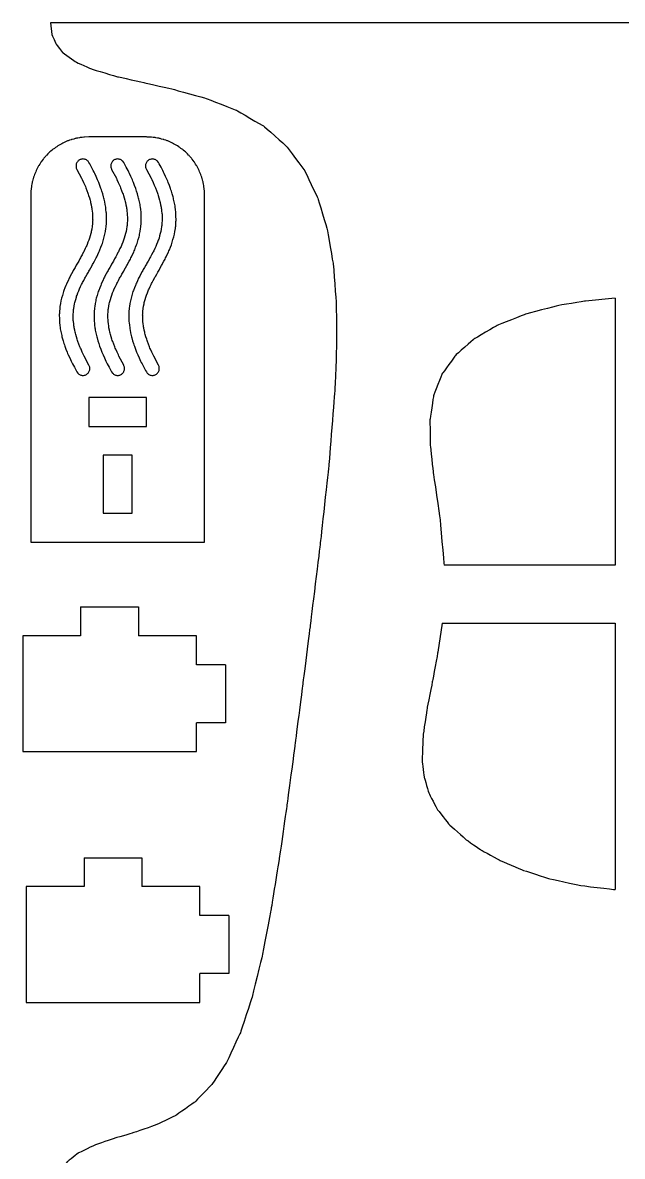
# Model space of a CAD drawing. Header units: centimetres. Extents: x -35.4 to 30.2, y -20.1 to 20.9.
# Drawn here: x 9.19 to 19.54, y 1.33 to 20.92 of the extents above; entities that cross this region are included whole.
import ezdxf

# ---------------------------------------------------------------- set-up
doc = ezdxf.new("R2010")
doc.units = ezdxf.units.CM
doc.header["$MEASUREMENT"] = 0
doc.layers.add('Capa 1', color=7, linetype='Continuous')

msp = doc.modelspace()

# ---------------------------------------------------------------- linework, layer by layer
at = {"layer": 'Capa 1', "color": 1, "lineweight": 25}
for points, knots in [([(9.66697, 20.91947), (9.66697, 20.91947), (9.69244, 20.71479), (9.69244, 20.71479), (9.69244, 20.71479), (9.69244, 20.71479), (9.76416, 20.54525), (9.76416, 20.54525), (9.76416, 20.54525), (9.76416, 20.54525), (9.87539, 20.40533), (9.87539, 20.40533), (9.87539, 20.40533), (9.87539, 20.40533), (10.10279, 20.23992), (10.10279, 20.23992), (10.10279, 20.23992), (10.10279, 20.23992), (10.38636, 20.11436), (10.38636, 20.11436), (10.38636, 20.11436), (10.38636, 20.11436), (10.82362, 19.98606), (10.82362, 19.98606), (10.82362, 19.98606), (10.82362, 19.98606), (11.2986, 19.87814), (11.2986, 19.87814), (11.2986, 19.87814), (11.2986, 19.87814), (11.78456, 19.76885), (11.78456, 19.76885), (11.78456, 19.76885), (11.78456, 19.76885), (12.3526, 19.61187), (12.3526, 19.61187), (12.3526, 19.61187), (12.3526, 19.61187), (12.87877, 19.40567), (12.87877, 19.40567), (12.87877, 19.40567), (12.87877, 19.40567), (13.34457, 19.13445), (13.34457, 19.13445), (13.34457, 19.13445), (13.34457, 19.13445), (13.73877, 18.7882), (13.73877, 18.7882), (13.73877, 18.7882), (13.73877, 18.7882), (14.05634, 18.36162), (14.05634, 18.36162), (14.05634, 18.36162), (14.05634, 18.36162), (14.28335, 17.88968), (14.28335, 17.88968), (14.28335, 17.88968), (14.28335, 17.88968), (14.44626, 17.34781), (14.44626, 17.34781), (14.44626, 17.34781), (14.44626, 17.34781), (14.55012, 16.73934), (14.55012, 16.73934), (14.55012, 16.73934), (14.55012, 16.73934), (14.60152, 16.06924), (14.60152, 16.06924), (14.60152, 16.06924), (14.60152, 16.06924), (14.60791, 15.34364), (14.60791, 15.34364), (14.60791, 15.34364), (14.60791, 15.34364), (14.57725, 14.56972), (14.57725, 14.56972), (14.57725, 14.56972), (14.57725, 14.56972), (14.473, 13.27531), (14.473, 13.27531), (14.473, 13.27531), (14.473, 13.27531), (14.3247, 11.91496), (14.3247, 11.91496), (14.3247, 11.91496), (14.3247, 11.91496), (14.15494, 10.52438), (14.15494, 10.52438), (14.15494, 10.52438), (14.15494, 10.52438), (14.0206, 9.46478), (14.0206, 9.46478), (14.0206, 9.46478), (14.0206, 9.46478), (13.88626, 8.42521), (13.88626, 8.42521), (13.88626, 8.42521), (13.88626, 8.42521), (13.75246, 7.42159), (13.75246, 7.42159), (13.75246, 7.42159), (13.75246, 7.42159), (13.61681, 6.46931), (13.61681, 6.46931), (13.61681, 6.46931), (13.61681, 6.46931), (13.4745, 5.5827), (13.4745, 5.5827), (13.4745, 5.5827), (13.4745, 5.5827), (13.32164, 4.78836), (13.32164, 4.78836), (13.32164, 4.78836), (13.32164, 4.78836), (13.14808, 4.08022), (13.14808, 4.08022), (13.14808, 4.08022), (13.14808, 4.08022), (12.94569, 3.46625), (12.94569, 3.46625), (12.94569, 3.46625), (12.94569, 3.46625), (12.70682, 2.95126), (12.70682, 2.95126), (12.70682, 2.95126), (12.70682, 2.95126), (12.453, 2.56967), (12.453, 2.56967), (12.453, 2.56967), (12.453, 2.56967), (12.16178, 2.2673), (12.16178, 2.2673), (12.16178, 2.2673), (12.16178, 2.2673), (11.83366, 2.03679), (11.83366, 2.03679), (11.83366, 2.03679), (11.83366, 2.03679), (11.47319, 1.86549), (11.47319, 1.86549), (11.47319, 1.86549), (11.47319, 1.86549), (11.08979, 1.73439), (11.08979, 1.73439), (11.08979, 1.73439), (11.08979, 1.73439), (10.76386, 1.63713), (10.76386, 1.63713), (10.76386, 1.63713), (10.76386, 1.63713), (10.44573, 1.52985), (10.44573, 1.52985), (10.44573, 1.52985), (10.44573, 1.52985), (10.15246, 1.38779), (10.15246, 1.38779), (10.15246, 1.38779), (10.15246, 1.38779), (9.96175, 1.24054), (9.96175, 1.24054), (9.96175, 1.24054), (9.96175, 1.24054), (9.80829, 1.04189), (9.80829, 1.04189), (9.80829, 1.04189), (9.80829, 1.04189), (9.73301, 0.87252), (9.73301, 0.87252), (9.73301, 0.87252), (9.73301, 0.87252), (9.68429, 0.6671), (9.68429, 0.6671), (9.68429, 0.6671), (9.68429, 0.6671), (9.66697, 0.41948), (9.66697, 0.41948)], [0, 0, 0, 0, 0.02222222, 0.02222222, 0.02222222, 0.02222223, 0.04444444, 0.04444444, 0.04444444, 0.04444445, 0.06666667, 0.06666667, 0.06666667, 0.06666668, 0.08888889, 0.08888889, 0.08888889, 0.0888889, 0.11111111, 0.11111111, 0.11111111, 0.11111112, 0.13333333, 0.13333333, 0.13333333, 0.13333334, 0.15555556, 0.15555556, 0.15555556, 0.15555557, 0.17777778, 0.17777778, 0.17777778, 0.17777779, 0.2, 0.2, 0.2, 0.20000001, 0.22222222, 0.22222222, 0.22222222, 0.22222223, 0.24444444, 0.24444444, 0.24444444, 0.24444445, 0.26666667, 0.26666667, 0.26666667, 0.26666668, 0.28888889, 0.28888889, 0.28888889, 0.2888889, 0.31111111, 0.31111111, 0.31111111, 0.31111112, 0.33333333, 0.33333333, 0.33333333, 0.33333334, 0.35555556, 0.35555556, 0.35555556, 0.35555557, 0.37777778, 0.37777778, 0.37777778, 0.37777779, 0.4, 0.4, 0.4, 0.40000001, 0.42222222, 0.42222222, 0.42222222, 0.42222223, 0.44444444, 0.44444444, 0.44444444, 0.44444445, 0.46666667, 0.46666667, 0.46666667, 0.46666668, 0.48888889, 0.48888889, 0.48888889, 0.4888889, 0.51111111, 0.51111111, 0.51111111, 0.51111112, 0.53333333, 0.53333333, 0.53333333, 0.53333334, 0.55555556, 0.55555556, 0.55555556, 0.55555557, 0.57777778, 0.57777778, 0.57777778, 0.57777779, 0.6, 0.6, 0.6, 0.60000001, 0.62222222, 0.62222222, 0.62222222, 0.62222223, 0.64444444, 0.64444444, 0.64444444, 0.64444445, 0.66666667, 0.66666667, 0.66666667, 0.66666668, 0.68888889, 0.68888889, 0.68888889, 0.6888889, 0.71111111, 0.71111111, 0.71111111, 0.71111112, 0.73333333, 0.73333333, 0.73333333, 0.73333334, 0.75555556, 0.75555556, 0.75555556, 0.75555557, 0.77777778, 0.77777778, 0.77777778, 0.77777779, 0.8, 0.8, 0.8, 0.80000001, 0.82222222, 0.82222222, 0.82222222, 0.82222223, 0.84444444, 0.84444444, 0.84444444, 0.84444445, 0.86666667, 0.86666667, 0.86666667, 0.86666668, 0.88888889, 0.88888889, 0.88888889, 0.8888889, 0.91111111, 0.91111111, 0.91111111, 0.91111112, 0.93333333, 0.93333333, 0.93333333, 0.93333334, 0.95555556, 0.95555556, 0.95555556, 0.95555557, 1, 1, 1, 1]), ([(10.32693, 18.94397), (10.32693, 18.94397), (10.25221, 18.94119), (10.25221, 18.94119), (10.25221, 18.94119), (10.25221, 18.94119), (10.17788, 18.93279), (10.17788, 18.93279), (10.17788, 18.93279), (10.17788, 18.93279), (10.10439, 18.91889), (10.10439, 18.91889), (10.10439, 18.91889), (10.10439, 18.91889), (10.03218, 18.89956), (10.03218, 18.89956), (10.03218, 18.89956), (10.03218, 18.89956), (9.96159, 18.87486), (9.96159, 18.87486), (9.96159, 18.87486), (9.96159, 18.87486), (9.89305, 18.84495), (9.89305, 18.84495), (9.89305, 18.84495), (9.89305, 18.84495), (9.82693, 18.80999), (9.82693, 18.80999), (9.82693, 18.80999), (9.82693, 18.80999), (9.76361, 18.77019), (9.76361, 18.77019), (9.76361, 18.77019), (9.76361, 18.77019), (9.70343, 18.72581), (9.70343, 18.72581), (9.70343, 18.72581), (9.70343, 18.72581), (9.64674, 18.67703), (9.64674, 18.67703), (9.64674, 18.67703), (9.64674, 18.67703), (9.59389, 18.62414), (9.59389, 18.62414), (9.59389, 18.62414), (9.59389, 18.62414), (9.5451, 18.56745), (9.5451, 18.56745), (9.5451, 18.56745), (9.5451, 18.56745), (9.50069, 18.5073), (9.50069, 18.5073), (9.50069, 18.5073), (9.50069, 18.5073), (9.46089, 18.44398), (9.46089, 18.44398), (9.46089, 18.44398), (9.46089, 18.44398), (9.42597, 18.37787), (9.42597, 18.37787), (9.42597, 18.37787), (9.42597, 18.37787), (9.39605, 18.30933), (9.39605, 18.30933), (9.39605, 18.30933), (9.39605, 18.30933), (9.37136, 18.23873), (9.37136, 18.23873), (9.37136, 18.23873), (9.37136, 18.23873), (9.35199, 18.16649), (9.35199, 18.16649), (9.35199, 18.16649), (9.35199, 18.16649), (9.33809, 18.093), (9.33809, 18.093), (9.33809, 18.093), (9.33809, 18.093), (9.32973, 18.01871), (9.32973, 18.01871), (9.32973, 18.01871), (9.32973, 18.01871), (9.32694, 17.94399), (9.32694, 17.94399)], [0, 0, 0, 0, 0.04545455, 0.04545455, 0.04545455, 0.04545456, 0.09090909, 0.09090909, 0.09090909, 0.0909091, 0.13636364, 0.13636364, 0.13636364, 0.13636365, 0.18181818, 0.18181818, 0.18181818, 0.18181819, 0.22727273, 0.22727273, 0.22727273, 0.22727274, 0.27272727, 0.27272727, 0.27272727, 0.27272728, 0.31818182, 0.31818182, 0.31818182, 0.31818183, 0.36363636, 0.36363636, 0.36363636, 0.36363637, 0.40909091, 0.40909091, 0.40909091, 0.40909092, 0.45454545, 0.45454545, 0.45454545, 0.45454546, 0.5, 0.5, 0.5, 0.50000001, 0.54545455, 0.54545455, 0.54545455, 0.54545456, 0.59090909, 0.59090909, 0.59090909, 0.5909091, 0.63636364, 0.63636364, 0.63636364, 0.63636365, 0.68181818, 0.68181818, 0.68181818, 0.68181819, 0.72727273, 0.72727273, 0.72727273, 0.72727274, 0.77272727, 0.77272727, 0.77272727, 0.77272728, 0.81818182, 0.81818182, 0.81818182, 0.81818183, 0.86363636, 0.86363636, 0.86363636, 0.86363637, 0.90909091, 0.90909091, 0.90909091, 0.90909092, 1, 1, 1, 1]), ([(12.32693, 17.94399), (12.32693, 17.94399), (12.32414, 18.01871), (12.32414, 18.01871), (12.32414, 18.01871), (12.32414, 18.01871), (12.31575, 18.093), (12.31575, 18.093), (12.31575, 18.093), (12.31575, 18.093), (12.30185, 18.16649), (12.30185, 18.16649), (12.30185, 18.16649), (12.30185, 18.16649), (12.28252, 18.23873), (12.28252, 18.23873), (12.28252, 18.23873), (12.28252, 18.23873), (12.25779, 18.30933), (12.25779, 18.30933), (12.25779, 18.30933), (12.25779, 18.30933), (12.22791, 18.37787), (12.22791, 18.37787), (12.22791, 18.37787), (12.22791, 18.37787), (12.19294, 18.44398), (12.19294, 18.44398), (12.19294, 18.44398), (12.19294, 18.44398), (12.15315, 18.5073), (12.15315, 18.5073), (12.15315, 18.5073), (12.15315, 18.5073), (12.10877, 18.56745), (12.10877, 18.56745), (12.10877, 18.56745), (12.10877, 18.56745), (12.05998, 18.62414), (12.05998, 18.62414), (12.05998, 18.62414), (12.05998, 18.62414), (12.0071, 18.67703), (12.0071, 18.67703), (12.0071, 18.67703), (12.0071, 18.67703), (11.95041, 18.72581), (11.95041, 18.72581), (11.95041, 18.72581), (11.95041, 18.72581), (11.89026, 18.77019), (11.89026, 18.77019), (11.89026, 18.77019), (11.89026, 18.77019), (11.82694, 18.80999), (11.82694, 18.80999), (11.82694, 18.80999), (11.82694, 18.80999), (11.76083, 18.84495), (11.76083, 18.84495), (11.76083, 18.84495), (11.76083, 18.84495), (11.69228, 18.87486), (11.69228, 18.87486), (11.69228, 18.87486), (11.69228, 18.87486), (11.62169, 18.89956), (11.62169, 18.89956), (11.62169, 18.89956), (11.62169, 18.89956), (11.54944, 18.91889), (11.54944, 18.91889), (11.54944, 18.91889), (11.54944, 18.91889), (11.47596, 18.93279), (11.47596, 18.93279), (11.47596, 18.93279), (11.47596, 18.93279), (11.40166, 18.94119), (11.40166, 18.94119), (11.40166, 18.94119), (11.40166, 18.94119), (11.32691, 18.94397), (11.32691, 18.94397)], [0, 0, 0, 0, 0.04545455, 0.04545455, 0.04545455, 0.04545456, 0.09090909, 0.09090909, 0.09090909, 0.0909091, 0.13636364, 0.13636364, 0.13636364, 0.13636365, 0.18181818, 0.18181818, 0.18181818, 0.18181819, 0.22727273, 0.22727273, 0.22727273, 0.22727274, 0.27272727, 0.27272727, 0.27272727, 0.27272728, 0.31818182, 0.31818182, 0.31818182, 0.31818183, 0.36363636, 0.36363636, 0.36363636, 0.36363637, 0.40909091, 0.40909091, 0.40909091, 0.40909092, 0.45454545, 0.45454545, 0.45454545, 0.45454546, 0.5, 0.5, 0.5, 0.50000001, 0.54545455, 0.54545455, 0.54545455, 0.54545456, 0.59090909, 0.59090909, 0.59090909, 0.5909091, 0.63636364, 0.63636364, 0.63636364, 0.63636365, 0.68181818, 0.68181818, 0.68181818, 0.68181819, 0.72727273, 0.72727273, 0.72727273, 0.72727274, 0.77272727, 0.77272727, 0.77272727, 0.77272728, 0.81818182, 0.81818182, 0.81818182, 0.81818183, 0.86363636, 0.86363636, 0.86363636, 0.86363637, 0.90909091, 0.90909091, 0.90909091, 0.90909092, 1, 1, 1, 1]), ([(10.33098, 15.00376), (10.33098, 15.00376), (10.2491, 15.15584), (10.2491, 15.15584), (10.2491, 15.15584), (10.2491, 15.15584), (10.18366, 15.29741), (10.18366, 15.29741), (10.18366, 15.29741), (10.18366, 15.29741), (10.13346, 15.429), (10.13346, 15.429), (10.13346, 15.429), (10.13346, 15.429), (10.09716, 15.55127), (10.09716, 15.55127), (10.09716, 15.55127), (10.09716, 15.55127), (10.07346, 15.66494), (10.07346, 15.66494), (10.07346, 15.66494), (10.07346, 15.66494), (10.06097, 15.77095), (10.06097, 15.77095), (10.06097, 15.77095), (10.06097, 15.77095), (10.0585, 15.87022), (10.0585, 15.87022), (10.0585, 15.87022), (10.0585, 15.87022), (10.06488, 15.96392), (10.06488, 15.96392), (10.06488, 15.96392), (10.06488, 15.96392), (10.08552, 16.08213), (10.08552, 16.08213), (10.08552, 16.08213), (10.08552, 16.08213), (10.11819, 16.19481), (10.11819, 16.19481), (10.11819, 16.19481), (10.11819, 16.19481), (10.16105, 16.30407), (10.16105, 16.30407), (10.16105, 16.30407), (10.16105, 16.30407), (10.21231, 16.41159), (10.21231, 16.41159), (10.21231, 16.41159), (10.21231, 16.41159), (10.26978, 16.51884), (10.26978, 16.51884), (10.26978, 16.51884), (10.26978, 16.51884), (10.33112, 16.62721), (10.33112, 16.62721), (10.33112, 16.62721), (10.33112, 16.62721), (10.39395, 16.73816), (10.39395, 16.73816), (10.39395, 16.73816), (10.39395, 16.73816), (10.45544, 16.85331), (10.45544, 16.85331), (10.45544, 16.85331), (10.45544, 16.85331), (10.5127, 16.9742), (10.5127, 16.9742), (10.5127, 16.9742), (10.5127, 16.9742), (10.56269, 17.10244), (10.56269, 17.10244), (10.56269, 17.10244), (10.56269, 17.10244), (10.60206, 17.23935), (10.60206, 17.23935), (10.60206, 17.23935), (10.60206, 17.23935), (10.62742, 17.38593), (10.62742, 17.38593), (10.62742, 17.38593), (10.62742, 17.38593), (10.63529, 17.50256), (10.63529, 17.50256), (10.63529, 17.50256), (10.63529, 17.50256), (10.63229, 17.62511), (10.63229, 17.62511), (10.63229, 17.62511), (10.63229, 17.62511), (10.6173, 17.75377), (10.6173, 17.75377), (10.6173, 17.75377), (10.6173, 17.75377), (10.58943, 17.88888), (10.58943, 17.88888), (10.58943, 17.88888), (10.58943, 17.88888), (10.54777, 18.03077), (10.54777, 18.03077), (10.54777, 18.03077), (10.54777, 18.03077), (10.49146, 18.18003), (10.49146, 18.18003), (10.49146, 18.18003), (10.49146, 18.18003), (10.4196, 18.3373), (10.4196, 18.3373), (10.4196, 18.3373), (10.4196, 18.3373), (10.33127, 18.50325), (10.33127, 18.50325)], [0, 0, 0, 0, 0.03448276, 0.03448276, 0.03448276, 0.03448277, 0.06896552, 0.06896552, 0.06896552, 0.06896553, 0.10344828, 0.10344828, 0.10344828, 0.10344829, 0.13793103, 0.13793103, 0.13793103, 0.13793104, 0.17241379, 0.17241379, 0.17241379, 0.1724138, 0.20689655, 0.20689655, 0.20689655, 0.20689656, 0.24137931, 0.24137931, 0.24137931, 0.24137932, 0.27586207, 0.27586207, 0.27586207, 0.27586208, 0.31034483, 0.31034483, 0.31034483, 0.31034484, 0.34482759, 0.34482759, 0.34482759, 0.3448276, 0.37931034, 0.37931034, 0.37931034, 0.37931035, 0.4137931, 0.4137931, 0.4137931, 0.41379311, 0.44827586, 0.44827586, 0.44827586, 0.44827587, 0.48275862, 0.48275862, 0.48275862, 0.48275863, 0.51724138, 0.51724138, 0.51724138, 0.51724139, 0.55172414, 0.55172414, 0.55172414, 0.55172415, 0.5862069, 0.5862069, 0.5862069, 0.58620691, 0.62068966, 0.62068966, 0.62068966, 0.62068967, 0.65517241, 0.65517241, 0.65517241, 0.65517242, 0.68965517, 0.68965517, 0.68965517, 0.68965518, 0.72413793, 0.72413793, 0.72413793, 0.72413794, 0.75862069, 0.75862069, 0.75862069, 0.7586207, 0.79310345, 0.79310345, 0.79310345, 0.79310346, 0.82758621, 0.82758621, 0.82758621, 0.82758622, 0.86206897, 0.86206897, 0.86206897, 0.86206898, 0.89655172, 0.89655172, 0.89655172, 0.89655173, 0.93103448, 0.93103448, 0.93103448, 0.93103449, 1, 1, 1, 1]), ([(10.33127, 18.50325), (10.33127, 18.50325), (10.31666, 18.52367), (10.31666, 18.52367), (10.31666, 18.52367), (10.31666, 18.52367), (10.2981, 18.54057), (10.2981, 18.54057), (10.2981, 18.54057), (10.2981, 18.54057), (10.27648, 18.55327), (10.27648, 18.55327), (10.27648, 18.55327), (10.27648, 18.55327), (10.25267, 18.56117), (10.25267, 18.56117), (10.25267, 18.56117), (10.25267, 18.56117), (10.22776, 18.56396), (10.22776, 18.56396), (10.22776, 18.56396), (10.22776, 18.56396), (10.20278, 18.56153), (10.20278, 18.56153), (10.20278, 18.56153), (10.20278, 18.56153), (10.17887, 18.55394), (10.17887, 18.55394), (10.17887, 18.55394), (10.17887, 18.55394), (10.15706, 18.54152), (10.15706, 18.54152), (10.15706, 18.54152), (10.15706, 18.54152), (10.1383, 18.52487), (10.1383, 18.52487), (10.1383, 18.52487), (10.1383, 18.52487), (10.12341, 18.50469), (10.12341, 18.50469), (10.12341, 18.50469), (10.12341, 18.50469), (10.11304, 18.48183), (10.11304, 18.48183), (10.11304, 18.48183), (10.11304, 18.48183), (10.10768, 18.45732), (10.10768, 18.45732), (10.10768, 18.45732), (10.10768, 18.45732), (10.1075, 18.43223), (10.1075, 18.43223), (10.1075, 18.43223), (10.1075, 18.43223), (10.11254, 18.40768), (10.11254, 18.40768), (10.11254, 18.40768), (10.11254, 18.40768), (10.1226, 18.38468), (10.1226, 18.38468)], [0, 0, 0, 0, 0.0625, 0.0625, 0.0625, 0.06250001, 0.125, 0.125, 0.125, 0.12500001, 0.1875, 0.1875, 0.1875, 0.18750001, 0.25, 0.25, 0.25, 0.25000001, 0.3125, 0.3125, 0.3125, 0.31250001, 0.375, 0.375, 0.375, 0.37500001, 0.4375, 0.4375, 0.4375, 0.43750001, 0.5, 0.5, 0.5, 0.50000001, 0.5625, 0.5625, 0.5625, 0.56250001, 0.625, 0.625, 0.625, 0.62500001, 0.6875, 0.6875, 0.6875, 0.68750001, 0.75, 0.75, 0.75, 0.75000001, 0.8125, 0.8125, 0.8125, 0.81250001, 0.875, 0.875, 0.875, 0.87500001, 1, 1, 1, 1]), ([(10.93099, 15.00376), (10.93099, 15.00376), (10.84911, 15.15584), (10.84911, 15.15584), (10.84911, 15.15584), (10.84911, 15.15584), (10.78367, 15.29741), (10.78367, 15.29741), (10.78367, 15.29741), (10.78367, 15.29741), (10.73347, 15.429), (10.73347, 15.429), (10.73347, 15.429), (10.73347, 15.429), (10.69717, 15.55127), (10.69717, 15.55127), (10.69717, 15.55127), (10.69717, 15.55127), (10.67346, 15.66494), (10.67346, 15.66494), (10.67346, 15.66494), (10.67346, 15.66494), (10.66097, 15.77095), (10.66097, 15.77095), (10.66097, 15.77095), (10.66097, 15.77095), (10.6585, 15.87022), (10.6585, 15.87022), (10.6585, 15.87022), (10.6585, 15.87022), (10.66489, 15.96392), (10.66489, 15.96392), (10.66489, 15.96392), (10.66489, 15.96392), (10.68553, 16.08213), (10.68553, 16.08213), (10.68553, 16.08213), (10.68553, 16.08213), (10.71816, 16.19481), (10.71816, 16.19481), (10.71816, 16.19481), (10.71816, 16.19481), (10.76106, 16.30407), (10.76106, 16.30407), (10.76106, 16.30407), (10.76106, 16.30407), (10.81231, 16.41159), (10.81231, 16.41159), (10.81231, 16.41159), (10.81231, 16.41159), (10.86978, 16.51884), (10.86978, 16.51884), (10.86978, 16.51884), (10.86978, 16.51884), (10.93113, 16.62721), (10.93113, 16.62721), (10.93113, 16.62721), (10.93113, 16.62721), (10.99396, 16.73816), (10.99396, 16.73816), (10.99396, 16.73816), (10.99396, 16.73816), (11.05545, 16.85331), (11.05545, 16.85331), (11.05545, 16.85331), (11.05545, 16.85331), (11.1127, 16.9742), (11.1127, 16.9742), (11.1127, 16.9742), (11.1127, 16.9742), (11.16269, 17.10244), (11.16269, 17.10244), (11.16269, 17.10244), (11.16269, 17.10244), (11.20206, 17.23935), (11.20206, 17.23935), (11.20206, 17.23935), (11.20206, 17.23935), (11.22739, 17.38593), (11.22739, 17.38593), (11.22739, 17.38593), (11.22739, 17.38593), (11.23529, 17.50256), (11.23529, 17.50256), (11.23529, 17.50256), (11.23529, 17.50256), (11.23226, 17.62511), (11.23226, 17.62511), (11.23226, 17.62511), (11.23226, 17.62511), (11.2173, 17.75377), (11.2173, 17.75377), (11.2173, 17.75377), (11.2173, 17.75377), (11.18943, 17.88888), (11.18943, 17.88888), (11.18943, 17.88888), (11.18943, 17.88888), (11.14777, 18.03077), (11.14777, 18.03077), (11.14777, 18.03077), (11.14777, 18.03077), (11.09147, 18.18003), (11.09147, 18.18003), (11.09147, 18.18003), (11.09147, 18.18003), (11.01961, 18.3373), (11.01961, 18.3373), (11.01961, 18.3373), (11.01961, 18.3373), (10.93127, 18.50325), (10.93127, 18.50325)], [0, 0, 0, 0, 0.03448276, 0.03448276, 0.03448276, 0.03448277, 0.06896552, 0.06896552, 0.06896552, 0.06896553, 0.10344828, 0.10344828, 0.10344828, 0.10344829, 0.13793103, 0.13793103, 0.13793103, 0.13793104, 0.17241379, 0.17241379, 0.17241379, 0.1724138, 0.20689655, 0.20689655, 0.20689655, 0.20689656, 0.24137931, 0.24137931, 0.24137931, 0.24137932, 0.27586207, 0.27586207, 0.27586207, 0.27586208, 0.31034483, 0.31034483, 0.31034483, 0.31034484, 0.34482759, 0.34482759, 0.34482759, 0.3448276, 0.37931034, 0.37931034, 0.37931034, 0.37931035, 0.4137931, 0.4137931, 0.4137931, 0.41379311, 0.44827586, 0.44827586, 0.44827586, 0.44827587, 0.48275862, 0.48275862, 0.48275862, 0.48275863, 0.51724138, 0.51724138, 0.51724138, 0.51724139, 0.55172414, 0.55172414, 0.55172414, 0.55172415, 0.5862069, 0.5862069, 0.5862069, 0.58620691, 0.62068966, 0.62068966, 0.62068966, 0.62068967, 0.65517241, 0.65517241, 0.65517241, 0.65517242, 0.68965517, 0.68965517, 0.68965517, 0.68965518, 0.72413793, 0.72413793, 0.72413793, 0.72413794, 0.75862069, 0.75862069, 0.75862069, 0.7586207, 0.79310345, 0.79310345, 0.79310345, 0.79310346, 0.82758621, 0.82758621, 0.82758621, 0.82758622, 0.86206897, 0.86206897, 0.86206897, 0.86206898, 0.89655172, 0.89655172, 0.89655172, 0.89655173, 0.93103448, 0.93103448, 0.93103448, 0.93103449, 1, 1, 1, 1]), ([(10.93127, 18.50325), (10.93127, 18.50325), (10.91667, 18.52367), (10.91667, 18.52367), (10.91667, 18.52367), (10.91667, 18.52367), (10.89811, 18.54057), (10.89811, 18.54057), (10.89811, 18.54057), (10.89811, 18.54057), (10.87648, 18.55327), (10.87648, 18.55327), (10.87648, 18.55327), (10.87648, 18.55327), (10.85267, 18.56117), (10.85267, 18.56117), (10.85267, 18.56117), (10.85267, 18.56117), (10.82773, 18.56396), (10.82773, 18.56396), (10.82773, 18.56396), (10.82773, 18.56396), (10.80279, 18.56153), (10.80279, 18.56153), (10.80279, 18.56153), (10.80279, 18.56153), (10.77887, 18.55394), (10.77887, 18.55394), (10.77887, 18.55394), (10.77887, 18.55394), (10.75707, 18.54152), (10.75707, 18.54152), (10.75707, 18.54152), (10.75707, 18.54152), (10.7383, 18.52487), (10.7383, 18.52487), (10.7383, 18.52487), (10.7383, 18.52487), (10.72341, 18.50469), (10.72341, 18.50469), (10.72341, 18.50469), (10.72341, 18.50469), (10.71304, 18.48183), (10.71304, 18.48183), (10.71304, 18.48183), (10.71304, 18.48183), (10.70768, 18.45732), (10.70768, 18.45732), (10.70768, 18.45732), (10.70768, 18.45732), (10.7075, 18.43223), (10.7075, 18.43223), (10.7075, 18.43223), (10.7075, 18.43223), (10.71255, 18.40768), (10.71255, 18.40768), (10.71255, 18.40768), (10.71255, 18.40768), (10.7226, 18.38468), (10.7226, 18.38468)], [0, 0, 0, 0, 0.0625, 0.0625, 0.0625, 0.06250001, 0.125, 0.125, 0.125, 0.12500001, 0.1875, 0.1875, 0.1875, 0.18750001, 0.25, 0.25, 0.25, 0.25000001, 0.3125, 0.3125, 0.3125, 0.31250001, 0.375, 0.375, 0.375, 0.37500001, 0.4375, 0.4375, 0.4375, 0.43750001, 0.5, 0.5, 0.5, 0.50000001, 0.5625, 0.5625, 0.5625, 0.56250001, 0.625, 0.625, 0.625, 0.62500001, 0.6875, 0.6875, 0.6875, 0.68750001, 0.75, 0.75, 0.75, 0.75000001, 0.8125, 0.8125, 0.8125, 0.81250001, 0.875, 0.875, 0.875, 0.87500001, 1, 1, 1, 1]), ([(11.53096, 15.00376), (11.53096, 15.00376), (11.44908, 15.15584), (11.44908, 15.15584), (11.44908, 15.15584), (11.44908, 15.15584), (11.38367, 15.29741), (11.38367, 15.29741), (11.38367, 15.29741), (11.38367, 15.29741), (11.33347, 15.429), (11.33347, 15.429), (11.33347, 15.429), (11.33347, 15.429), (11.29717, 15.55127), (11.29717, 15.55127), (11.29717, 15.55127), (11.29717, 15.55127), (11.27343, 15.66494), (11.27343, 15.66494), (11.27343, 15.66494), (11.27343, 15.66494), (11.26098, 15.77095), (11.26098, 15.77095), (11.26098, 15.77095), (11.26098, 15.77095), (11.25851, 15.87022), (11.25851, 15.87022), (11.25851, 15.87022), (11.25851, 15.87022), (11.26489, 15.96392), (11.26489, 15.96392), (11.26489, 15.96392), (11.26489, 15.96392), (11.28553, 16.08213), (11.28553, 16.08213), (11.28553, 16.08213), (11.28553, 16.08213), (11.31816, 16.19481), (11.31816, 16.19481), (11.31816, 16.19481), (11.31816, 16.19481), (11.36106, 16.30407), (11.36106, 16.30407), (11.36106, 16.30407), (11.36106, 16.30407), (11.41232, 16.41159), (11.41232, 16.41159), (11.41232, 16.41159), (11.41232, 16.41159), (11.46979, 16.51884), (11.46979, 16.51884), (11.46979, 16.51884), (11.46979, 16.51884), (11.5311, 16.62721), (11.5311, 16.62721), (11.5311, 16.62721), (11.5311, 16.62721), (11.59396, 16.73816), (11.59396, 16.73816), (11.59396, 16.73816), (11.59396, 16.73816), (11.65545, 16.85331), (11.65545, 16.85331), (11.65545, 16.85331), (11.65545, 16.85331), (11.71271, 16.9742), (11.71271, 16.9742), (11.71271, 16.9742), (11.71271, 16.9742), (11.7627, 17.10244), (11.7627, 17.10244), (11.7627, 17.10244), (11.7627, 17.10244), (11.80207, 17.23935), (11.80207, 17.23935), (11.80207, 17.23935), (11.80207, 17.23935), (11.8274, 17.38593), (11.8274, 17.38593), (11.8274, 17.38593), (11.8274, 17.38593), (11.83526, 17.50256), (11.83526, 17.50256), (11.83526, 17.50256), (11.83526, 17.50256), (11.83226, 17.62511), (11.83226, 17.62511), (11.83226, 17.62511), (11.83226, 17.62511), (11.81731, 17.75377), (11.81731, 17.75377), (11.81731, 17.75377), (11.81731, 17.75377), (11.78944, 17.88888), (11.78944, 17.88888), (11.78944, 17.88888), (11.78944, 17.88888), (11.74777, 18.03077), (11.74777, 18.03077), (11.74777, 18.03077), (11.74777, 18.03077), (11.69147, 18.18003), (11.69147, 18.18003), (11.69147, 18.18003), (11.69147, 18.18003), (11.61961, 18.3373), (11.61961, 18.3373), (11.61961, 18.3373), (11.61961, 18.3373), (11.53124, 18.50325), (11.53124, 18.50325)], [0, 0, 0, 0, 0.03448276, 0.03448276, 0.03448276, 0.03448277, 0.06896552, 0.06896552, 0.06896552, 0.06896553, 0.10344828, 0.10344828, 0.10344828, 0.10344829, 0.13793103, 0.13793103, 0.13793103, 0.13793104, 0.17241379, 0.17241379, 0.17241379, 0.1724138, 0.20689655, 0.20689655, 0.20689655, 0.20689656, 0.24137931, 0.24137931, 0.24137931, 0.24137932, 0.27586207, 0.27586207, 0.27586207, 0.27586208, 0.31034483, 0.31034483, 0.31034483, 0.31034484, 0.34482759, 0.34482759, 0.34482759, 0.3448276, 0.37931034, 0.37931034, 0.37931034, 0.37931035, 0.4137931, 0.4137931, 0.4137931, 0.41379311, 0.44827586, 0.44827586, 0.44827586, 0.44827587, 0.48275862, 0.48275862, 0.48275862, 0.48275863, 0.51724138, 0.51724138, 0.51724138, 0.51724139, 0.55172414, 0.55172414, 0.55172414, 0.55172415, 0.5862069, 0.5862069, 0.5862069, 0.58620691, 0.62068966, 0.62068966, 0.62068966, 0.62068967, 0.65517241, 0.65517241, 0.65517241, 0.65517242, 0.68965517, 0.68965517, 0.68965517, 0.68965518, 0.72413793, 0.72413793, 0.72413793, 0.72413794, 0.75862069, 0.75862069, 0.75862069, 0.7586207, 0.79310345, 0.79310345, 0.79310345, 0.79310346, 0.82758621, 0.82758621, 0.82758621, 0.82758622, 0.86206897, 0.86206897, 0.86206897, 0.86206898, 0.89655172, 0.89655172, 0.89655172, 0.89655173, 0.93103448, 0.93103448, 0.93103448, 0.93103449, 1, 1, 1, 1]), ([(11.53124, 18.50325), (11.53124, 18.50325), (11.51663, 18.52367), (11.51663, 18.52367), (11.51663, 18.52367), (11.51663, 18.52367), (11.49811, 18.54057), (11.49811, 18.54057), (11.49811, 18.54057), (11.49811, 18.54057), (11.47649, 18.55327), (11.47649, 18.55327), (11.47649, 18.55327), (11.47649, 18.55327), (11.45268, 18.56117), (11.45268, 18.56117), (11.45268, 18.56117), (11.45268, 18.56117), (11.42773, 18.56396), (11.42773, 18.56396), (11.42773, 18.56396), (11.42773, 18.56396), (11.40279, 18.56153), (11.40279, 18.56153), (11.40279, 18.56153), (11.40279, 18.56153), (11.37887, 18.55394), (11.37887, 18.55394), (11.37887, 18.55394), (11.37887, 18.55394), (11.35704, 18.54152), (11.35704, 18.54152), (11.35704, 18.54152), (11.35704, 18.54152), (11.33831, 18.52487), (11.33831, 18.52487), (11.33831, 18.52487), (11.33831, 18.52487), (11.32342, 18.50469), (11.32342, 18.50469), (11.32342, 18.50469), (11.32342, 18.50469), (11.31305, 18.48183), (11.31305, 18.48183), (11.31305, 18.48183), (11.31305, 18.48183), (11.30768, 18.45732), (11.30768, 18.45732), (11.30768, 18.45732), (11.30768, 18.45732), (11.30751, 18.43223), (11.30751, 18.43223), (11.30751, 18.43223), (11.30751, 18.43223), (11.31255, 18.40768), (11.31255, 18.40768), (11.31255, 18.40768), (11.31255, 18.40768), (11.32261, 18.38468), (11.32261, 18.38468)], [0, 0, 0, 0, 0.0625, 0.0625, 0.0625, 0.06250001, 0.125, 0.125, 0.125, 0.12500001, 0.1875, 0.1875, 0.1875, 0.18750001, 0.25, 0.25, 0.25, 0.25000001, 0.3125, 0.3125, 0.3125, 0.31250001, 0.375, 0.375, 0.375, 0.37500001, 0.4375, 0.4375, 0.4375, 0.43750001, 0.5, 0.5, 0.5, 0.50000001, 0.5625, 0.5625, 0.5625, 0.56250001, 0.625, 0.625, 0.625, 0.62500001, 0.6875, 0.6875, 0.6875, 0.68750001, 0.75, 0.75, 0.75, 0.75000001, 0.8125, 0.8125, 0.8125, 0.81250001, 0.875, 0.875, 0.875, 0.87500001, 1, 1, 1, 1]), ([(10.1226, 18.38468), (10.1226, 18.38468), (10.20451, 18.23083), (10.20451, 18.23083), (10.20451, 18.23083), (10.20451, 18.23083), (10.26999, 18.08757), (10.26999, 18.08757), (10.26999, 18.08757), (10.26999, 18.08757), (10.32026, 17.9544), (10.32026, 17.9544), (10.32026, 17.9544), (10.32026, 17.9544), (10.3566, 17.83064), (10.3566, 17.83064), (10.3566, 17.83064), (10.3566, 17.83064), (10.38037, 17.71557), (10.38037, 17.71557), (10.38037, 17.71557), (10.38037, 17.71557), (10.39286, 17.60829), (10.39286, 17.60829), (10.39286, 17.60829), (10.39286, 17.60829), (10.39537, 17.50781), (10.39537, 17.50781), (10.39537, 17.50781), (10.39537, 17.50781), (10.38895, 17.41306), (10.38895, 17.41306), (10.38895, 17.41306), (10.38895, 17.41306), (10.36827, 17.29368), (10.36827, 17.29368), (10.36827, 17.29368), (10.36827, 17.29368), (10.33561, 17.18005), (10.33561, 17.18005), (10.33561, 17.18005), (10.33561, 17.18005), (10.29271, 17.07009), (10.29271, 17.07009), (10.29271, 17.07009), (10.29271, 17.07009), (10.24145, 16.96214), (10.24145, 16.96214), (10.24145, 16.96214), (10.24145, 16.96214), (10.18402, 16.85468), (10.18402, 16.85468), (10.18402, 16.85468), (10.18402, 16.85468), (10.12274, 16.74627), (10.12274, 16.74627), (10.12274, 16.74627), (10.12274, 16.74627), (10.05994, 16.6355), (10.05994, 16.6355), (10.05994, 16.6355), (10.05994, 16.6355), (9.99846, 16.52074), (9.99846, 16.52074), (9.99846, 16.52074), (9.99846, 16.52074), (9.94123, 16.40037), (9.94123, 16.40037), (9.94123, 16.40037), (9.94123, 16.40037), (9.89125, 16.27288), (9.89125, 16.27288), (9.89125, 16.27288), (9.89125, 16.27288), (9.85184, 16.13685), (9.85184, 16.13685), (9.85184, 16.13685), (9.85184, 16.13685), (9.82648, 15.99129), (9.82648, 15.99129), (9.82648, 15.99129), (9.82648, 15.99129), (9.81857, 15.87555), (9.81857, 15.87555), (9.81857, 15.87555), (9.81857, 15.87555), (9.82157, 15.75394), (9.82157, 15.75394), (9.82157, 15.75394), (9.82157, 15.75394), (9.83657, 15.62634), (9.83657, 15.62634), (9.83657, 15.62634), (9.83657, 15.62634), (9.86451, 15.49247), (9.86451, 15.49247), (9.86451, 15.49247), (9.86451, 15.49247), (9.9062, 15.35188), (9.9062, 15.35188), (9.9062, 15.35188), (9.9062, 15.35188), (9.96254, 15.2041), (9.96254, 15.2041), (9.96254, 15.2041), (9.96254, 15.2041), (10.03447, 15.04842), (10.03447, 15.04842), (10.03447, 15.04842), (10.03447, 15.04842), (10.12288, 14.88421), (10.12288, 14.88421)], [0, 0, 0, 0, 0.03448276, 0.03448276, 0.03448276, 0.03448277, 0.06896552, 0.06896552, 0.06896552, 0.06896553, 0.10344828, 0.10344828, 0.10344828, 0.10344829, 0.13793103, 0.13793103, 0.13793103, 0.13793104, 0.17241379, 0.17241379, 0.17241379, 0.1724138, 0.20689655, 0.20689655, 0.20689655, 0.20689656, 0.24137931, 0.24137931, 0.24137931, 0.24137932, 0.27586207, 0.27586207, 0.27586207, 0.27586208, 0.31034483, 0.31034483, 0.31034483, 0.31034484, 0.34482759, 0.34482759, 0.34482759, 0.3448276, 0.37931034, 0.37931034, 0.37931034, 0.37931035, 0.4137931, 0.4137931, 0.4137931, 0.41379311, 0.44827586, 0.44827586, 0.44827586, 0.44827587, 0.48275862, 0.48275862, 0.48275862, 0.48275863, 0.51724138, 0.51724138, 0.51724138, 0.51724139, 0.55172414, 0.55172414, 0.55172414, 0.55172415, 0.5862069, 0.5862069, 0.5862069, 0.58620691, 0.62068966, 0.62068966, 0.62068966, 0.62068967, 0.65517241, 0.65517241, 0.65517241, 0.65517242, 0.68965517, 0.68965517, 0.68965517, 0.68965518, 0.72413793, 0.72413793, 0.72413793, 0.72413794, 0.75862069, 0.75862069, 0.75862069, 0.7586207, 0.79310345, 0.79310345, 0.79310345, 0.79310346, 0.82758621, 0.82758621, 0.82758621, 0.82758622, 0.86206897, 0.86206897, 0.86206897, 0.86206898, 0.89655172, 0.89655172, 0.89655172, 0.89655173, 0.93103448, 0.93103448, 0.93103448, 0.93103449, 1, 1, 1, 1]), ([(10.7226, 18.38468), (10.7226, 18.38468), (10.80452, 18.23083), (10.80452, 18.23083), (10.80452, 18.23083), (10.80452, 18.23083), (10.86999, 18.08757), (10.86999, 18.08757), (10.86999, 18.08757), (10.86999, 18.08757), (10.92026, 17.9544), (10.92026, 17.9544), (10.92026, 17.9544), (10.92026, 17.9544), (10.9566, 17.83064), (10.9566, 17.83064), (10.9566, 17.83064), (10.9566, 17.83064), (10.98038, 17.71557), (10.98038, 17.71557), (10.98038, 17.71557), (10.98038, 17.71557), (10.99287, 17.60829), (10.99287, 17.60829), (10.99287, 17.60829), (10.99287, 17.60829), (10.99537, 17.50781), (10.99537, 17.50781), (10.99537, 17.50781), (10.99537, 17.50781), (10.98895, 17.41306), (10.98895, 17.41306), (10.98895, 17.41306), (10.98895, 17.41306), (10.96828, 17.29368), (10.96828, 17.29368), (10.96828, 17.29368), (10.96828, 17.29368), (10.93561, 17.18005), (10.93561, 17.18005), (10.93561, 17.18005), (10.93561, 17.18005), (10.89271, 17.07009), (10.89271, 17.07009), (10.89271, 17.07009), (10.89271, 17.07009), (10.84145, 16.96214), (10.84145, 16.96214), (10.84145, 16.96214), (10.84145, 16.96214), (10.78402, 16.85468), (10.78402, 16.85468), (10.78402, 16.85468), (10.78402, 16.85468), (10.72274, 16.74627), (10.72274, 16.74627), (10.72274, 16.74627), (10.72274, 16.74627), (10.65995, 16.6355), (10.65995, 16.6355), (10.65995, 16.6355), (10.65995, 16.6355), (10.59846, 16.52074), (10.59846, 16.52074), (10.59846, 16.52074), (10.59846, 16.52074), (10.54124, 16.40037), (10.54124, 16.40037), (10.54124, 16.40037), (10.54124, 16.40037), (10.49122, 16.27288), (10.49122, 16.27288), (10.49122, 16.27288), (10.49122, 16.27288), (10.45185, 16.13685), (10.45185, 16.13685), (10.45185, 16.13685), (10.45185, 16.13685), (10.42645, 15.99129), (10.42645, 15.99129), (10.42645, 15.99129), (10.42645, 15.99129), (10.41858, 15.87555), (10.41858, 15.87555), (10.41858, 15.87555), (10.41858, 15.87555), (10.42158, 15.75394), (10.42158, 15.75394), (10.42158, 15.75394), (10.42158, 15.75394), (10.43657, 15.62634), (10.43657, 15.62634), (10.43657, 15.62634), (10.43657, 15.62634), (10.46451, 15.49247), (10.46451, 15.49247), (10.46451, 15.49247), (10.46451, 15.49247), (10.50621, 15.35188), (10.50621, 15.35188), (10.50621, 15.35188), (10.50621, 15.35188), (10.56255, 15.2041), (10.56255, 15.2041), (10.56255, 15.2041), (10.56255, 15.2041), (10.63448, 15.04842), (10.63448, 15.04842), (10.63448, 15.04842), (10.63448, 15.04842), (10.72288, 14.88421), (10.72288, 14.88421)], [0, 0, 0, 0, 0.03448276, 0.03448276, 0.03448276, 0.03448277, 0.06896552, 0.06896552, 0.06896552, 0.06896553, 0.10344828, 0.10344828, 0.10344828, 0.10344829, 0.13793103, 0.13793103, 0.13793103, 0.13793104, 0.17241379, 0.17241379, 0.17241379, 0.1724138, 0.20689655, 0.20689655, 0.20689655, 0.20689656, 0.24137931, 0.24137931, 0.24137931, 0.24137932, 0.27586207, 0.27586207, 0.27586207, 0.27586208, 0.31034483, 0.31034483, 0.31034483, 0.31034484, 0.34482759, 0.34482759, 0.34482759, 0.3448276, 0.37931034, 0.37931034, 0.37931034, 0.37931035, 0.4137931, 0.4137931, 0.4137931, 0.41379311, 0.44827586, 0.44827586, 0.44827586, 0.44827587, 0.48275862, 0.48275862, 0.48275862, 0.48275863, 0.51724138, 0.51724138, 0.51724138, 0.51724139, 0.55172414, 0.55172414, 0.55172414, 0.55172415, 0.5862069, 0.5862069, 0.5862069, 0.58620691, 0.62068966, 0.62068966, 0.62068966, 0.62068967, 0.65517241, 0.65517241, 0.65517241, 0.65517242, 0.68965517, 0.68965517, 0.68965517, 0.68965518, 0.72413793, 0.72413793, 0.72413793, 0.72413794, 0.75862069, 0.75862069, 0.75862069, 0.7586207, 0.79310345, 0.79310345, 0.79310345, 0.79310346, 0.82758621, 0.82758621, 0.82758621, 0.82758622, 0.86206897, 0.86206897, 0.86206897, 0.86206898, 0.89655172, 0.89655172, 0.89655172, 0.89655173, 0.93103448, 0.93103448, 0.93103448, 0.93103449, 1, 1, 1, 1]), ([(11.32261, 18.38468), (11.32261, 18.38468), (11.40452, 18.23083), (11.40452, 18.23083), (11.40452, 18.23083), (11.40452, 18.23083), (11.47, 18.08757), (11.47, 18.08757), (11.47, 18.08757), (11.47, 18.08757), (11.52027, 17.9544), (11.52027, 17.9544), (11.52027, 17.9544), (11.52027, 17.9544), (11.5566, 17.83064), (11.5566, 17.83064), (11.5566, 17.83064), (11.5566, 17.83064), (11.58038, 17.71557), (11.58038, 17.71557), (11.58038, 17.71557), (11.58038, 17.71557), (11.59287, 17.60829), (11.59287, 17.60829), (11.59287, 17.60829), (11.59287, 17.60829), (11.59534, 17.50781), (11.59534, 17.50781), (11.59534, 17.50781), (11.59534, 17.50781), (11.58895, 17.41306), (11.58895, 17.41306), (11.58895, 17.41306), (11.58895, 17.41306), (11.56828, 17.29368), (11.56828, 17.29368), (11.56828, 17.29368), (11.56828, 17.29368), (11.53558, 17.18005), (11.53558, 17.18005), (11.53558, 17.18005), (11.53558, 17.18005), (11.49272, 17.07009), (11.49272, 17.07009), (11.49272, 17.07009), (11.49272, 17.07009), (11.44146, 16.96214), (11.44146, 16.96214), (11.44146, 16.96214), (11.44146, 16.96214), (11.38403, 16.85468), (11.38403, 16.85468), (11.38403, 16.85468), (11.38403, 16.85468), (11.32275, 16.74627), (11.32275, 16.74627), (11.32275, 16.74627), (11.32275, 16.74627), (11.25995, 16.6355), (11.25995, 16.6355), (11.25995, 16.6355), (11.25995, 16.6355), (11.19846, 16.52074), (11.19846, 16.52074), (11.19846, 16.52074), (11.19846, 16.52074), (11.14124, 16.40037), (11.14124, 16.40037), (11.14124, 16.40037), (11.14124, 16.40037), (11.09122, 16.27288), (11.09122, 16.27288), (11.09122, 16.27288), (11.09122, 16.27288), (11.05185, 16.13685), (11.05185, 16.13685), (11.05185, 16.13685), (11.05185, 16.13685), (11.02645, 15.99129), (11.02645, 15.99129), (11.02645, 15.99129), (11.02645, 15.99129), (11.01858, 15.87555), (11.01858, 15.87555), (11.01858, 15.87555), (11.01858, 15.87555), (11.02158, 15.75394), (11.02158, 15.75394), (11.02158, 15.75394), (11.02158, 15.75394), (11.03657, 15.62634), (11.03657, 15.62634), (11.03657, 15.62634), (11.03657, 15.62634), (11.06448, 15.49247), (11.06448, 15.49247), (11.06448, 15.49247), (11.06448, 15.49247), (11.10618, 15.35188), (11.10618, 15.35188), (11.10618, 15.35188), (11.10618, 15.35188), (11.16255, 15.2041), (11.16255, 15.2041), (11.16255, 15.2041), (11.16255, 15.2041), (11.23448, 15.04842), (11.23448, 15.04842), (11.23448, 15.04842), (11.23448, 15.04842), (11.32289, 14.88421), (11.32289, 14.88421)], [0, 0, 0, 0, 0.03448276, 0.03448276, 0.03448276, 0.03448277, 0.06896552, 0.06896552, 0.06896552, 0.06896553, 0.10344828, 0.10344828, 0.10344828, 0.10344829, 0.13793103, 0.13793103, 0.13793103, 0.13793104, 0.17241379, 0.17241379, 0.17241379, 0.1724138, 0.20689655, 0.20689655, 0.20689655, 0.20689656, 0.24137931, 0.24137931, 0.24137931, 0.24137932, 0.27586207, 0.27586207, 0.27586207, 0.27586208, 0.31034483, 0.31034483, 0.31034483, 0.31034484, 0.34482759, 0.34482759, 0.34482759, 0.3448276, 0.37931034, 0.37931034, 0.37931034, 0.37931035, 0.4137931, 0.4137931, 0.4137931, 0.41379311, 0.44827586, 0.44827586, 0.44827586, 0.44827587, 0.48275862, 0.48275862, 0.48275862, 0.48275863, 0.51724138, 0.51724138, 0.51724138, 0.51724139, 0.55172414, 0.55172414, 0.55172414, 0.55172415, 0.5862069, 0.5862069, 0.5862069, 0.58620691, 0.62068966, 0.62068966, 0.62068966, 0.62068967, 0.65517241, 0.65517241, 0.65517241, 0.65517242, 0.68965517, 0.68965517, 0.68965517, 0.68965518, 0.72413793, 0.72413793, 0.72413793, 0.72413794, 0.75862069, 0.75862069, 0.75862069, 0.7586207, 0.79310345, 0.79310345, 0.79310345, 0.79310346, 0.82758621, 0.82758621, 0.82758621, 0.82758622, 0.86206897, 0.86206897, 0.86206897, 0.86206898, 0.89655172, 0.89655172, 0.89655172, 0.89655173, 0.93103448, 0.93103448, 0.93103448, 0.93103449, 1, 1, 1, 1]), ([(19.41697, 16.15665), (19.41697, 16.15665), (18.90897, 16.10935), (18.90897, 16.10935), (18.90897, 16.10935), (18.90897, 16.10935), (18.42394, 16.0281), (18.42394, 16.0281), (18.42394, 16.0281), (18.42394, 16.0281), (17.86958, 15.88188), (17.86958, 15.88188), (17.86958, 15.88188), (17.86958, 15.88188), (17.38356, 15.68792), (17.38356, 15.68792), (17.38356, 15.68792), (17.38356, 15.68792), (16.97836, 15.44962), (16.97836, 15.44962), (16.97836, 15.44962), (16.97836, 15.44962), (16.66125, 15.17071), (16.66125, 15.17071), (16.66125, 15.17071), (16.66125, 15.17071), (16.43364, 14.85526), (16.43364, 14.85526), (16.43364, 14.85526), (16.43364, 14.85526), (16.28191, 14.47313), (16.28191, 14.47313), (16.28191, 14.47313), (16.28191, 14.47313), (16.21894, 14.05727), (16.21894, 14.05727), (16.21894, 14.05727), (16.21894, 14.05727), (16.22539, 13.61239), (16.22539, 13.61239), (16.22539, 13.61239), (16.22539, 13.61239), (16.27746, 13.14259), (16.27746, 13.14259), (16.27746, 13.14259), (16.27746, 13.14259), (16.39049, 12.36271), (16.39049, 12.36271), (16.39049, 12.36271), (16.39049, 12.36271), (16.46461, 11.54447), (16.46461, 11.54447)], [0, 0, 0, 0, 0.07142857, 0.07142857, 0.07142857, 0.07142858, 0.14285714, 0.14285714, 0.14285714, 0.14285715, 0.21428571, 0.21428571, 0.21428571, 0.21428572, 0.28571429, 0.28571429, 0.28571429, 0.2857143, 0.35714286, 0.35714286, 0.35714286, 0.35714287, 0.42857143, 0.42857143, 0.42857143, 0.42857144, 0.5, 0.5, 0.5, 0.50000001, 0.57142857, 0.57142857, 0.57142857, 0.57142858, 0.64285714, 0.64285714, 0.64285714, 0.64285715, 0.71428571, 0.71428571, 0.71428571, 0.71428572, 0.78571429, 0.78571429, 0.78571429, 0.7857143, 0.85714286, 0.85714286, 0.85714286, 0.85714287, 1, 1, 1, 1]), ([(10.12288, 14.88421), (10.12288, 14.88421), (10.13759, 14.86385), (10.13759, 14.86385), (10.13759, 14.86385), (10.13759, 14.86385), (10.15618, 14.84702), (10.15618, 14.84702), (10.15618, 14.84702), (10.15618, 14.84702), (10.17788, 14.83446), (10.17788, 14.83446), (10.17788, 14.83446), (10.17788, 14.83446), (10.20173, 14.82663), (10.20173, 14.82663), (10.20173, 14.82663), (10.20173, 14.82663), (10.22667, 14.82399), (10.22667, 14.82399), (10.22667, 14.82399), (10.22667, 14.82399), (10.25164, 14.82656), (10.25164, 14.82656), (10.25164, 14.82656), (10.25164, 14.82656), (10.27549, 14.83425), (10.27549, 14.83425), (10.27549, 14.83425), (10.27549, 14.83425), (10.29726, 14.84674), (10.29726, 14.84674), (10.29726, 14.84674), (10.29726, 14.84674), (10.31592, 14.8635), (10.31592, 14.8635), (10.31592, 14.8635), (10.31592, 14.8635), (10.33074, 14.88375), (10.33074, 14.88375), (10.33074, 14.88375), (10.33074, 14.88375), (10.34097, 14.90664), (10.34097, 14.90664), (10.34097, 14.90664), (10.34097, 14.90664), (10.34622, 14.9312), (10.34622, 14.9312), (10.34622, 14.9312), (10.34622, 14.9312), (10.34629, 14.95628), (10.34629, 14.95628), (10.34629, 14.95628), (10.34629, 14.95628), (10.34114, 14.98083), (10.34114, 14.98083), (10.34114, 14.98083), (10.34114, 14.98083), (10.33098, 15.00376), (10.33098, 15.00376)], [0, 0, 0, 0, 0.0625, 0.0625, 0.0625, 0.06250001, 0.125, 0.125, 0.125, 0.12500001, 0.1875, 0.1875, 0.1875, 0.18750001, 0.25, 0.25, 0.25, 0.25000001, 0.3125, 0.3125, 0.3125, 0.31250001, 0.375, 0.375, 0.375, 0.37500001, 0.4375, 0.4375, 0.4375, 0.43750001, 0.5, 0.5, 0.5, 0.50000001, 0.5625, 0.5625, 0.5625, 0.56250001, 0.625, 0.625, 0.625, 0.62500001, 0.6875, 0.6875, 0.6875, 0.68750001, 0.75, 0.75, 0.75, 0.75000001, 0.8125, 0.8125, 0.8125, 0.81250001, 0.875, 0.875, 0.875, 0.87500001, 1, 1, 1, 1]), ([(10.72288, 14.88421), (10.72288, 14.88421), (10.7376, 14.86385), (10.7376, 14.86385), (10.7376, 14.86385), (10.7376, 14.86385), (10.75619, 14.84702), (10.75619, 14.84702), (10.75619, 14.84702), (10.75619, 14.84702), (10.77788, 14.83446), (10.77788, 14.83446), (10.77788, 14.83446), (10.77788, 14.83446), (10.80173, 14.82663), (10.80173, 14.82663), (10.80173, 14.82663), (10.80173, 14.82663), (10.82667, 14.82399), (10.82667, 14.82399), (10.82667, 14.82399), (10.82667, 14.82399), (10.85165, 14.82656), (10.85165, 14.82656), (10.85165, 14.82656), (10.85165, 14.82656), (10.8755, 14.83425), (10.8755, 14.83425), (10.8755, 14.83425), (10.8755, 14.83425), (10.89726, 14.84674), (10.89726, 14.84674), (10.89726, 14.84674), (10.89726, 14.84674), (10.91592, 14.8635), (10.91592, 14.8635), (10.91592, 14.8635), (10.91592, 14.8635), (10.93074, 14.88375), (10.93074, 14.88375), (10.93074, 14.88375), (10.93074, 14.88375), (10.94097, 14.90664), (10.94097, 14.90664), (10.94097, 14.90664), (10.94097, 14.90664), (10.94623, 14.9312), (10.94623, 14.9312), (10.94623, 14.9312), (10.94623, 14.9312), (10.9463, 14.95628), (10.9463, 14.95628), (10.9463, 14.95628), (10.9463, 14.95628), (10.94115, 14.98083), (10.94115, 14.98083), (10.94115, 14.98083), (10.94115, 14.98083), (10.93099, 15.00376), (10.93099, 15.00376)], [0, 0, 0, 0, 0.0625, 0.0625, 0.0625, 0.06250001, 0.125, 0.125, 0.125, 0.12500001, 0.1875, 0.1875, 0.1875, 0.18750001, 0.25, 0.25, 0.25, 0.25000001, 0.3125, 0.3125, 0.3125, 0.31250001, 0.375, 0.375, 0.375, 0.37500001, 0.4375, 0.4375, 0.4375, 0.43750001, 0.5, 0.5, 0.5, 0.50000001, 0.5625, 0.5625, 0.5625, 0.56250001, 0.625, 0.625, 0.625, 0.62500001, 0.6875, 0.6875, 0.6875, 0.68750001, 0.75, 0.75, 0.75, 0.75000001, 0.8125, 0.8125, 0.8125, 0.81250001, 0.875, 0.875, 0.875, 0.87500001, 1, 1, 1, 1]), ([(11.32289, 14.88421), (11.32289, 14.88421), (11.3376, 14.86385), (11.3376, 14.86385), (11.3376, 14.86385), (11.3376, 14.86385), (11.35619, 14.84702), (11.35619, 14.84702), (11.35619, 14.84702), (11.35619, 14.84702), (11.37789, 14.83446), (11.37789, 14.83446), (11.37789, 14.83446), (11.37789, 14.83446), (11.40173, 14.82663), (11.40173, 14.82663), (11.40173, 14.82663), (11.40173, 14.82663), (11.42668, 14.82399), (11.42668, 14.82399), (11.42668, 14.82399), (11.42668, 14.82399), (11.45162, 14.82656), (11.45162, 14.82656), (11.45162, 14.82656), (11.45162, 14.82656), (11.4755, 14.83425), (11.4755, 14.83425), (11.4755, 14.83425), (11.4755, 14.83425), (11.49727, 14.84674), (11.49727, 14.84674), (11.49727, 14.84674), (11.49727, 14.84674), (11.51593, 14.8635), (11.51593, 14.8635), (11.51593, 14.8635), (11.51593, 14.8635), (11.53071, 14.88375), (11.53071, 14.88375), (11.53071, 14.88375), (11.53071, 14.88375), (11.54098, 14.90664), (11.54098, 14.90664), (11.54098, 14.90664), (11.54098, 14.90664), (11.54623, 14.9312), (11.54623, 14.9312), (11.54623, 14.9312), (11.54623, 14.9312), (11.5463, 14.95628), (11.5463, 14.95628), (11.5463, 14.95628), (11.5463, 14.95628), (11.54112, 14.98083), (11.54112, 14.98083), (11.54112, 14.98083), (11.54112, 14.98083), (11.53096, 15.00376), (11.53096, 15.00376)], [0, 0, 0, 0, 0.0625, 0.0625, 0.0625, 0.06250001, 0.125, 0.125, 0.125, 0.12500001, 0.1875, 0.1875, 0.1875, 0.18750001, 0.25, 0.25, 0.25, 0.25000001, 0.3125, 0.3125, 0.3125, 0.31250001, 0.375, 0.375, 0.375, 0.37500001, 0.4375, 0.4375, 0.4375, 0.43750001, 0.5, 0.5, 0.5, 0.50000001, 0.5625, 0.5625, 0.5625, 0.56250001, 0.625, 0.625, 0.625, 0.62500001, 0.6875, 0.6875, 0.6875, 0.68750001, 0.75, 0.75, 0.75, 0.75000001, 0.8125, 0.8125, 0.8125, 0.81250001, 0.875, 0.875, 0.875, 0.87500001, 1, 1, 1, 1]), ([(16.4281, 10.54449), (16.4281, 10.54449), (16.35712, 10.04294), (16.35712, 10.04294), (16.35712, 10.04294), (16.35712, 10.04294), (16.26469, 9.54902), (16.26469, 9.54902), (16.26469, 9.54902), (16.26469, 9.54902), (16.17054, 9.06769), (16.17054, 9.06769), (16.17054, 9.06769), (16.17054, 9.06769), (16.10069, 8.60262), (16.10069, 8.60262), (16.10069, 8.60262), (16.10069, 8.60262), (16.08583, 8.15527), (16.08583, 8.15527), (16.08583, 8.15527), (16.08583, 8.15527), (16.12153, 7.8741), (16.12153, 7.8741), (16.12153, 7.8741), (16.12153, 7.8741), (16.20433, 7.59925), (16.20433, 7.59925), (16.20433, 7.59925), (16.20433, 7.59925), (16.3441, 7.32994), (16.3441, 7.32994), (16.3441, 7.32994), (16.3441, 7.32994), (16.55104, 7.06589), (16.55104, 7.06589), (16.55104, 7.06589), (16.55104, 7.06589), (16.83577, 6.80811), (16.83577, 6.80811), (16.83577, 6.80811), (16.83577, 6.80811), (17.10529, 6.62192), (17.10529, 6.62192), (17.10529, 6.62192), (17.10529, 6.62192), (17.42967, 6.44369), (17.42967, 6.44369), (17.42967, 6.44369), (17.42967, 6.44369), (17.81497, 6.27785), (17.81497, 6.27785), (17.81497, 6.27785), (17.81497, 6.27785), (18.26836, 6.1311), (18.26836, 6.1311), (18.26836, 6.1311), (18.26836, 6.1311), (18.79866, 6.01309), (18.79866, 6.01309), (18.79866, 6.01309), (18.79866, 6.01309), (19.41697, 5.93749), (19.41697, 5.93749)], [0, 0, 0, 0, 0.05882353, 0.05882353, 0.05882353, 0.05882354, 0.11764706, 0.11764706, 0.11764706, 0.11764707, 0.17647059, 0.17647059, 0.17647059, 0.1764706, 0.23529412, 0.23529412, 0.23529412, 0.23529413, 0.29411765, 0.29411765, 0.29411765, 0.29411766, 0.35294118, 0.35294118, 0.35294118, 0.35294119, 0.41176471, 0.41176471, 0.41176471, 0.41176472, 0.47058824, 0.47058824, 0.47058824, 0.47058825, 0.52941176, 0.52941176, 0.52941176, 0.52941177, 0.58823529, 0.58823529, 0.58823529, 0.5882353, 0.64705882, 0.64705882, 0.64705882, 0.64705883, 0.70588235, 0.70588235, 0.70588235, 0.70588236, 0.76470588, 0.76470588, 0.76470588, 0.76470589, 0.82352941, 0.82352941, 0.82352941, 0.82352942, 0.88235294, 0.88235294, 0.88235294, 0.88235295, 1, 1, 1, 1])]:
    msp.add_open_spline(points, degree=3, knots=knots, dxfattribs=at)
for points in [[(19.66695, 20.91947), (19.66695, 20.91947), (9.66697, 20.91947), (9.66697, 20.91947)], [(11.32691, 18.94397), (11.32691, 18.94397), (10.32693, 18.94397), (10.32693, 18.94397)], [(9.32694, 17.94399), (9.32694, 17.94399), (9.32694, 11.94398), (9.32694, 11.94398)], [(12.32693, 11.94398), (12.32693, 11.94398), (12.32693, 17.94399), (12.32693, 17.94399)], [(19.41697, 16.15665), (19.41697, 16.15665), (19.41697, 11.54447), (19.41697, 11.54447)], [(10.32693, 14.44397), (10.32693, 14.44397), (10.32693, 13.94398), (10.32693, 13.94398)], [(11.32691, 14.44397), (11.32691, 14.44397), (10.32693, 14.44397), (10.32693, 14.44397)], [(11.32691, 13.94398), (11.32691, 13.94398), (11.32691, 14.44397), (11.32691, 14.44397)], [(10.32693, 13.94398), (10.32693, 13.94398), (11.32691, 13.94398), (11.32691, 13.94398)], [(10.57694, 13.44399), (10.57694, 13.44399), (10.57694, 12.44397), (10.57694, 12.44397)], [(11.07693, 13.44399), (11.07693, 13.44399), (10.57694, 13.44399), (10.57694, 13.44399)], [(11.07693, 12.44397), (11.07693, 12.44397), (11.07693, 13.44399), (11.07693, 13.44399)], [(10.57694, 12.44397), (10.57694, 12.44397), (11.07693, 12.44397), (11.07693, 12.44397)], [(9.32694, 11.94398), (9.32694, 11.94398), (12.32693, 11.94398), (12.32693, 11.94398)], [(19.41697, 11.54447), (19.41697, 11.54447), (16.46461, 11.54447), (16.46461, 11.54447)], [(10.18658, 10.8231), (10.18658, 10.8231), (10.18658, 10.3231), (10.18658, 10.3231)], [(10.18658, 10.8231), (10.18658, 10.8231), (11.1866, 10.8231), (11.1866, 10.8231)], [(11.1866, 10.8231), (11.1866, 10.8231), (11.1866, 10.3231), (11.1866, 10.3231)], [(16.4281, 10.54449), (16.4281, 10.54449), (19.41697, 10.54449), (19.41697, 10.54449)], [(19.41697, 10.54449), (19.41697, 10.54449), (19.41697, 5.93749), (19.41697, 5.93749)], [(9.1866, 10.3231), (9.1866, 10.3231), (9.1866, 8.3231), (9.1866, 8.3231)], [(10.18658, 10.3231), (10.18658, 10.3231), (9.1866, 10.3231), (9.1866, 10.3231)], [(12.18659, 10.3231), (12.18659, 10.3231), (11.1866, 10.3231), (11.1866, 10.3231)], [(12.18659, 9.82311), (12.18659, 9.82311), (12.18659, 10.3231), (12.18659, 10.3231)], [(12.68662, 9.82311), (12.68662, 9.82311), (12.18659, 9.82311), (12.18659, 9.82311)], [(12.68662, 9.82311), (12.68662, 9.82311), (12.68662, 8.82309), (12.68662, 8.82309)], [(12.68662, 8.82309), (12.68662, 8.82309), (12.18659, 8.82309), (12.18659, 8.82309)], [(12.18659, 8.3231), (12.18659, 8.3231), (12.18659, 8.82309), (12.18659, 8.82309)], [(9.1866, 8.3231), (9.1866, 8.3231), (12.18659, 8.3231), (12.18659, 8.3231)], [(10.24679, 6.49039), (10.24679, 6.49039), (10.24679, 5.9904), (10.24679, 5.9904)], [(10.24679, 6.49039), (10.24679, 6.49039), (11.24678, 6.49039), (11.24678, 6.49039)], [(11.24678, 6.49039), (11.24678, 6.49039), (11.24678, 5.9904), (11.24678, 5.9904)], [(9.24677, 5.9904), (9.24677, 5.9904), (9.24677, 3.99039), (9.24677, 3.99039)], [(10.24679, 5.9904), (10.24679, 5.9904), (9.24677, 5.9904), (9.24677, 5.9904)], [(12.24676, 5.9904), (12.24676, 5.9904), (11.24678, 5.9904), (11.24678, 5.9904)], [(12.24676, 5.4904), (12.24676, 5.4904), (12.24676, 5.9904), (12.24676, 5.9904)], [(12.74679, 5.4904), (12.74679, 5.4904), (12.24676, 5.4904), (12.24676, 5.4904)], [(12.74679, 5.4904), (12.74679, 5.4904), (12.74679, 4.49038), (12.74679, 4.49038)], [(12.74679, 4.49038), (12.74679, 4.49038), (12.24676, 4.49038), (12.24676, 4.49038)], [(12.24676, 3.99039), (12.24676, 3.99039), (12.24676, 4.49038), (12.24676, 4.49038)], [(9.24677, 3.99039), (9.24677, 3.99039), (12.24676, 3.99039), (12.24676, 3.99039)]]:
    msp.add_open_spline(points, degree=3, dxfattribs=at)

doc.saveas('drawing.dxf')
